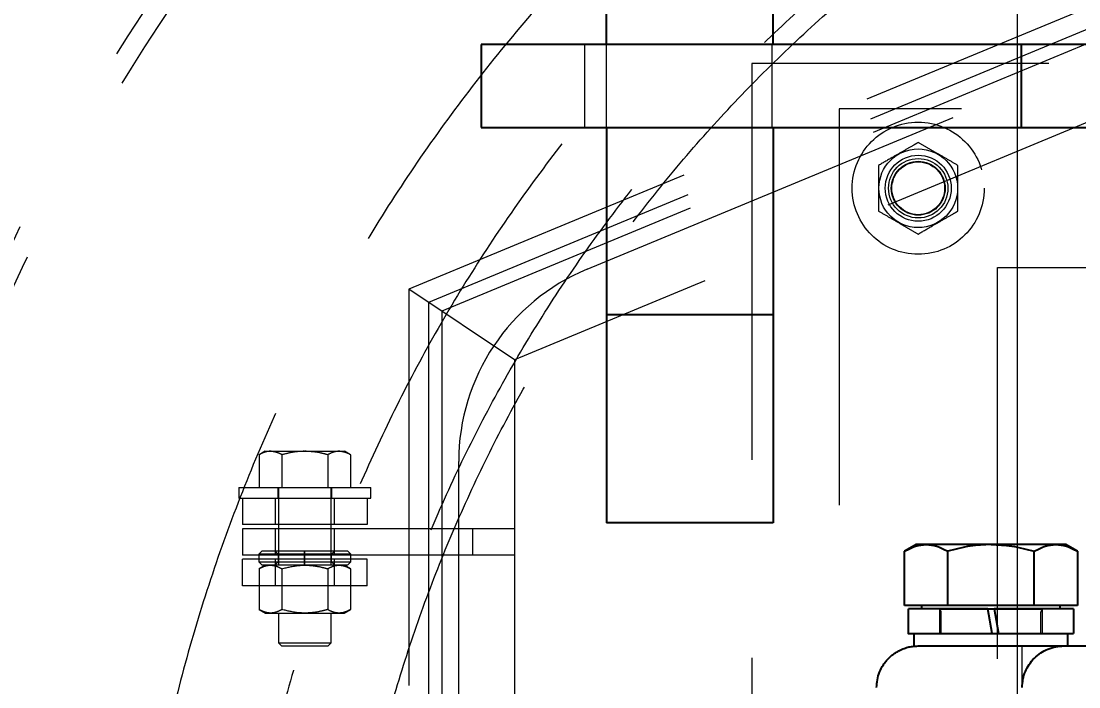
# Model space of a CAD drawing. Header units: millimetres. Extents: x 1293 to 41893, y 1011 to 26911.
# Drawn here: x 11189.9 to 11359.4, y 6824.9 to 6931.6 of the extents above; entities that cross this region are included whole.
import ezdxf

# ---------------------------------------------------------------- set-up
doc = ezdxf.new("R2010")
doc.units = ezdxf.units.MM
doc.header["$LTSCALE"] = 50
doc.linetypes.add('CENTER', pattern=[10.16, 6.35, -1.27, 1.27, -1.27])
doc.linetypes.add('HIDDEN', pattern=[1.905, 1.27, -0.635])
doc.layers.add('CAPA_1', color=7, linetype='Continuous')
doc.layers.add('MAQUINAS', color=11, linetype='Continuous')
doc.styles.add('SLDTEXTSTYLE0', font='TXT', dxfattribs={"width": 0.75})
doc.dimstyles.new('SLDDIMSTYLE0', dxfattribs={"dimtxt": 100, "dimasz": 100, "dimexe": 0, "dimexo": 0.0625, "dimgap": 25, "dimtad": 2, "dimdec": 0, "dimlfac": 1.5, "dimrnd": 1e-09, "dimzin": 12, "dimdsep": 46, "dimtxsty": 'SLDTEXTSTYLE0', "dimsah": 1, "dimcen": 0.09, "dimadec": 0, "dimazin": 3, "dimtfac": 1, "dimtdec": 0, "dimtofl": 0, "dimtmove": 0, "dimatfit": 3, "dimfxl": 1, "dimfrac": 2, "dimtolj": 1, "dimtzin": 12, "dimarcsym": 0})

# ---------------------------------------------------------------- blocks, each defined once
blk = doc.blocks.new('_D_15')
at = {"layer": 'CAPA_1', "transparency": 16777216}
for p, q in [((6530.12, 8742.38), (6530.12, 9415.65)), ((16745.16, 6492), (16745.16, 9415.65)), ((6530.12, 9365.65), (16745.16, 9365.65))]:
    blk.add_line(p, q, dxfattribs=at)
for points in [[(6530.12, 9365.65), (6630.12, 9350.26), (6630.12, 9381.03)], [(16745.16, 9365.65), (16645.16, 9381.03), (16645.16, 9350.26)]]:
    blk.add_solid(points, dxfattribs=at)
at = {"layer": 'CAPA_1', "transparency": 16777216, "insert": (11452.92, 9494.55), "char_height": 100, "attachment_point": 1, "style": 'SLDTEXTSTYLE0'}
blk.add_mtext('15323', dxfattribs=at)

msp = doc.modelspace()

# ---------------------------------------------------------------- linework, layer by layer
at = {"color": 7, "linetype": 'CENTER', "lineweight": 18}
msp.add_line((11349.534742, 9150.3526874), (11349.534742, 4104.1632693), dxfattribs=at)
at = {"color": 1, "linetype": 'HIDDEN', "lineweight": 18}
for p, q in [((11472.0808548, 6979.7855382), (11252.0054871, 6888.6273361)), ((11472.7124016, 6976.6105382), (11255.1804871, 6886.5058689)), ((11473.1334327, 6974.4938715), (11257.2971537, 6885.0915575)), ((11280.582706, 6891.8052702), (11473.6721537, 6971.7855382)), ((11475.4491042, 6962.8522048), (11268.9388204, 6877.3128445)), ((11307.0054871, 6924.7855382), (11307.0054871, 6464.7855382)), ((11640.3388204, 6924.7855382), (11307.0054871, 6924.7855382)), ((11320.9721537, 6917.4855382), (11320.9721537, 6734.1522048)), ((11626.3721537, 6917.4855382), (11320.9721537, 6917.4855382)), ((11346.3721537, 6734.1522048), (11346.3721537, 6892.0855382)), ((11346.3721537, 6892.0855382), (11600.9721537, 6892.0855382)), ((11268.9388204, 6877.3128445), (11252.0054871, 6888.6273361)), ((11252.0054871, 6888.6273361), (11252.0054871, 6481.4522048)), ((11255.1804871, 6886.5058689), (11255.1804871, 6481.4522048)), ((11257.2971537, 6885.0915575), (11257.2971537, 6481.4522048)), ((11268.9388204, 6877.3128445), (11268.9388204, 6709.6849557)), ((11228.9886053, 6862.6505515), (11228.006472, 6862.0835166)), ((11228.006472, 6862.0835166), (11228.006472, 6856.8288715)), ((11228.9886053, 6862.6505515), (11241.6890355, 6862.6505515)), ((11231.6726462, 6862.0835166), (11231.6726462, 6856.8288715)), ((11239.0049946, 6862.0835166), (11239.0049946, 6856.8288715)), ((11242.6711688, 6862.0835166), (11241.6890355, 6862.6505515)), ((11242.6711688, 6862.0835166), (11242.6711688, 6856.8288715)), ((11260.0054871, 6522.7855382), (11260.0054871, 6861.0092857)), ((11224.7554871, 6856.8288715), (11245.9221537, 6856.8288715)), ((11224.7554871, 6856.8288715), (11224.7554871, 6855.1355382)), ((11231.0208204, 6856.8288715), (11231.0208204, 6855.1355382)), ((11231.1054871, 6856.8288715), (11231.1054871, 6844.4167382)), ((11239.5721537, 6844.4167382), (11239.5721537, 6856.8288715)), ((11239.6568204, 6855.1355382), (11239.6568204, 6856.8288715)), ((11245.9221537, 6855.1355382), (11245.9221537, 6856.8288715)), ((11224.7554871, 6855.1355382), (11245.9221537, 6855.1355382)), ((11225.3388204, 6855.1355382), (11225.3388204, 6850.9022048)), ((11230.5763204, 6855.1355382), (11230.5763204, 6850.9022048)), ((11240.1013204, 6850.9022048), (11240.1013204, 6855.1355382)), ((11245.3388204, 6855.1355382), (11245.3388204, 6850.9022048)), ((11245.3388204, 6850.9022048), (11225.3388204, 6850.9022048)), ((11268.9388204, 6850.2355382), (11225.3388204, 6850.2355382)), ((11225.3388204, 6850.2355382), (11225.3388204, 6846.0022048)), ((11230.5763204, 6850.2355382), (11230.5763204, 6846.0022048)), ((11240.1013204, 6846.0022048), (11240.1013204, 6850.2355382)), ((11262.2721537, 6846.0022048), (11262.2721537, 6850.2355382)), ((11228.5019871, 6846.6688715), (11227.9728204, 6846.1397048)), ((11228.5019871, 6846.6688715), (11235.3010537, 6846.6688715)), ((11230.5424537, 6846.6688715), (11231.0716204, 6846.1397048)), ((11235.2849871, 6846.6688715), (11235.2808204, 6846.1397048)), ((11235.3052204, 6846.1397048), (11235.3010537, 6846.6688715)), ((11235.3388204, 6846.6688715), (11242.1756537, 6846.6688715)), ((11235.3388204, 6844.4167382), (11235.3388204, 6846.6688715)), ((11239.6060204, 6846.1397048), (11240.1351871, 6846.6688715)), ((11242.7048204, 6846.1397048), (11242.1756537, 6846.6688715)), ((11268.9388204, 6846.0022048), (11225.3388204, 6846.0022048)), ((11245.3388204, 6845.3355382), (11225.3388204, 6845.3355382)), ((11225.3388204, 6841.1022048), (11225.3388204, 6845.3355382)), ((11235.2808204, 6846.1397048), (11227.9728204, 6846.1397048)), ((11227.9728204, 6846.1397048), (11227.9728204, 6844.9459048)), ((11227.9728204, 6844.9459048), (11235.2808204, 6844.9459048)), ((11227.9728204, 6844.9459048), (11228.5019871, 6844.4167382)), ((11231.0716204, 6844.9459048), (11230.5424537, 6844.4167382)), ((11230.5763204, 6845.3355382), (11230.5763204, 6841.1022048)), ((11231.0716204, 6846.1397048), (11231.0716204, 6844.9459048)), ((11235.2808204, 6844.9459048), (11235.2808204, 6846.1397048)), ((11235.2808204, 6844.9459048), (11235.2849871, 6844.4167382)), ((11235.3010537, 6844.4167382), (11235.3052204, 6844.9459048)), ((11235.3052204, 6846.1397048), (11235.3052204, 6844.9459048)), ((11242.7048204, 6846.1397048), (11235.3388204, 6846.1397048)), ((11235.3388204, 6844.9459048), (11242.7048204, 6844.9459048)), ((11239.6060204, 6844.9459048), (11239.6060204, 6846.1397048)), ((11240.1351871, 6844.4167382), (11239.6060204, 6844.9459048)), ((11240.1013204, 6841.1022048), (11240.1013204, 6845.3355382)), ((11242.1756537, 6844.4167382), (11242.7048204, 6844.9459048)), ((11242.7048204, 6844.9459048), (11242.7048204, 6846.1397048)), ((11245.3388204, 6841.1022048), (11245.3388204, 6845.3355382)), ((11229.0361417, 6844.4167382), (11228.0066871, 6843.8223822)), ((11228.0066871, 6843.8223822), (11228.0066871, 6837.2894941)), ((11242.1756537, 6844.4167382), (11228.5019871, 6844.4167382)), ((11231.6724311, 6843.822196), (11231.6724311, 6837.2896804)), ((11239.0052097, 6843.822196), (11239.0052097, 6837.2896804)), ((11242.6709537, 6843.8223822), (11241.6414991, 6844.4167382)), ((11242.6709537, 6843.8223822), (11242.6709537, 6837.2894941)), ((11245.3388204, 6841.1022048), (11225.3388204, 6841.1022048)), ((11228.0066871, 6837.2894941), (11229.0361417, 6836.6951382)), ((11229.0361417, 6836.6951382), (11241.6414991, 6836.6951382)), ((11231.1054871, 6836.6951382), (11231.1054871, 6831.9588848)), ((11239.5721537, 6831.9588848), (11239.5721537, 6836.6951382)), ((11241.6414991, 6836.6951382), (11242.6709537, 6837.2894941)), ((11231.1054871, 6831.9588848), (11239.5721537, 6831.9588848)), ((11231.1054871, 6831.9588848), (11231.6346537, 6831.4297182)), ((11239.0429871, 6831.4297182), (11231.6346537, 6831.4297182)), ((11239.0429871, 6831.4297182), (11239.5721537, 6831.9588848))]:
    msp.add_line(p, q, dxfattribs=at)
for radius in [10.5833333, 6.3026787, 5.2916667, 4.7625, 4.318, 4.2333333]:
    msp.add_circle((11333.6721537, 6904.7855382), radius, dxfattribs=at)
for centre, radius, start in [((11473.6721537, 6758.1188715), 316.8416667, 84.783170205), ((11473.6721537, 6758.1188715), 313.6666667, 84.783170205), ((11293.3388204, 6861.0092857), 33.3333333, 112.5)]:
    msp.add_arc(centre, radius, start, 180, dxfattribs=at)
for points, knots in [([(11333.6727126, 6912.1179941), (11333.4073987, 6911.9648331), (11332.6245116, 6911.512886), (11331.2765045, 6910.7347051), (11329.3911208, 6909.646306), (11328.0887485, 6908.8944692), (11327.3221537, 6908.4519275)], [0, 0, 0, 0, 0.1280647744, 0.377893031, 0.6338190398, 1, 1, 1, 1]), ([(11340.0221537, 6908.4512822), (11339.471061, 6908.7695304), (11338.3569242, 6909.4129286), (11336.7061959, 6910.3662006), (11335.1282254, 6911.2774562), (11334.1608379, 6911.8361087), (11333.6727126, 6912.1179941)], [0, 0, 0, 0, 0.2646061211, 0.5349506065, 0.7653448938, 1, 1, 1, 1]), ([(11327.3221537, 6908.4519275), (11327.3221537, 6907.8155218), (11327.3221537, 6906.5289107), (11327.3221537, 6904.6226806), (11327.3221537, 6902.8005095), (11327.3221537, 6901.6834444), (11327.3221537, 6901.1197942)], [0, 0, 0, 0, 0.2646176718, 0.5349733347, 0.7653562273, 1, 1, 1, 1]), ([(11340.0221537, 6901.1191489), (11340.0221537, 6901.7555545), (11340.0221537, 6903.0421656), (11340.0221537, 6904.9483957), (11340.0221537, 6906.7705668), (11340.0221537, 6907.887632), (11340.0221537, 6908.4512822)], [0, 0, 0, 0, 0.2646176718, 0.5349733347, 0.7653562273, 1, 1, 1, 1]), ([(11327.3221537, 6901.1197942), (11327.8732465, 6900.8015459), (11328.9873833, 6900.1581478), (11330.6381115, 6899.2048757), (11332.2160821, 6898.2936201), (11333.1834695, 6897.7349677), (11333.6715949, 6897.4530822)], [0, 0, 0, 0, 0.2646061211, 0.5349506065, 0.7653448938, 1, 1, 1, 1]), ([(11333.6715949, 6897.4530822), (11334.4381915, 6897.8956251), (11335.7271432, 6898.6397143), (11337.6118992, 6899.7277511), (11338.9606769, 6900.5063769), (11339.7568441, 6900.9659903), (11340.0221537, 6901.1191489)], [0, 0, 0, 0, 0.3661794341, 0.6156922034, 0.8719357593, 1, 1, 1, 1]), ([(11229.8134266, 6862.6505515), (11229.6083083, 6862.6358419), (11228.9963658, 6862.5919577), (11228.4017664, 6862.2865524), (11228.006472, 6862.0835166)], [0, 0, 0, 0, 0.3351922062, 1, 1, 1, 1]), ([(11231.6726462, 6862.0835166), (11231.5583967, 6862.1477384), (11230.9701247, 6862.4784173), (11230.3585174, 6862.5737409), (11229.8656916, 6862.6505515)], [0, 0, 0, 0, 0.19421196006, 1, 1, 1, 1]), ([(11235.2865554, 6862.6505515), (11234.6626548, 6862.6181562), (11233.4381667, 6862.5545761), (11232.2536356, 6862.2385307), (11231.6726462, 6862.0835166)], [0, 0, 0, 0, 0.5095195514, 1, 1, 1, 1]), ([(11239.0049946, 6862.0835166), (11238.5803207, 6862.1996737), (11237.3993426, 6862.5226959), (11236.1750978, 6862.6006374), (11235.3910854, 6862.6505515)], [0, 0, 0, 0, 0.3595950484, 1, 1, 1, 1]), ([(11240.8119492, 6862.6505515), (11240.6068309, 6862.6358419), (11239.9948885, 6862.5919577), (11239.400289, 6862.2865524), (11239.0049946, 6862.0835166)], [0, 0, 0, 0, 0.3351922062, 1, 1, 1, 1]), ([(11242.6711688, 6862.0835166), (11242.5569194, 6862.1477384), (11241.9686474, 6862.4784173), (11241.3570401, 6862.5737409), (11240.8642142, 6862.6505515)], [0, 0, 0, 0, 0.1942119601, 1, 1, 1, 1]), ([(11228.0066871, 6843.8223822), (11228.3248513, 6843.9861748), (11228.9680796, 6844.3173119), (11229.9211, 6844.4383954), (11230.832115, 6844.2605189), (11231.39062, 6843.9691933), (11231.6724311, 6843.822196)], [0, 0, 0, 0, 0.2646061211, 0.5349506065, 0.7653448938, 1, 1, 1, 1]), ([(11231.6724311, 6843.822196), (11232.5575947, 6844.0396485), (11234.0459042, 6844.4052721), (11236.2221692, 6844.4035385), (11237.7795578, 6844.1564522), (11238.6988656, 6843.9057412), (11239.0052097, 6843.822196)], [0, 0, 0, 0, 0.3661794341, 0.6156922034, 0.8719357593, 1, 1, 1, 1]), ([(11239.0052097, 6843.822196), (11239.3233845, 6843.9860205), (11239.9666335, 6844.3172219), (11240.9196646, 6844.4384044), (11241.83067, 6844.2606193), (11242.3891534, 6843.9693508), (11242.6709537, 6843.8223822)], [0, 0, 0, 0, 0.2646176718, 0.5349733347, 0.7653562273, 1, 1, 1, 1]), ([(11231.6724311, 6837.2896804), (11231.3542563, 6837.1258559), (11230.7110073, 6836.7946544), (11229.7579762, 6836.6734719), (11228.8469708, 6836.8512571), (11228.2884874, 6837.1425255), (11228.0066871, 6837.2894941)], [0, 0, 0, 0, 0.2646176718, 0.5349733347, 0.7653562273, 1, 1, 1, 1]), ([(11239.0052097, 6837.2896804), (11238.6988606, 6837.2061329), (11237.794887, 6836.9596014), (11236.2383881, 6836.7098237), (11234.0613984, 6836.7028411), (11232.5575925, 6837.0722444), (11231.6724311, 6837.2896804)], [0, 0, 0, 0, 0.12806477444, 0.37789303104, 0.63381903979, 1, 1, 1, 1]), ([(11242.6709537, 6837.2894941), (11242.3527895, 6837.1257016), (11241.7095612, 6836.7945645), (11240.7565408, 6836.673481), (11239.8455258, 6836.8513575), (11239.2870207, 6837.142683), (11239.0052097, 6837.2896804)], [0, 0, 0, 0, 0.2646061211, 0.5349506065, 0.7653448938, 1, 1, 1, 1])]:
    msp.add_open_spline(points, degree=3, knots=knots, dxfattribs=at)
at = {"layer": 'MAQUINAS', "linetype": 'Continuous', "lineweight": 25}
for p, q in [((11283.7268163, 6927.8435736), (11283.7268163, 7015.1769069)), ((11310.3935066, 6927.8435736), (11310.3935066, 7015.1769069)), ((11461.9173967, 6927.8435736), (11263.5845001, 6927.8435736)), ((11263.5845001, 6927.8435736), (11263.5845001, 6914.5102403)), ((11350.2511668, 6914.5102403), (11350.2511668, 6927.8435736)), ((11263.5845001, 6914.5102403), (11455.714787, 6914.5102403)), ((11283.7268163, 6914.5102403), (11283.7268163, 6851.1769069)), ((11310.3935066, 6914.5102403), (11310.3935066, 6851.1769069)), ((11310.3935066, 6884.5102403), (11283.7268163, 6884.5102403)), ((11310.3935066, 6851.1769069), (11283.7268163, 6851.1769069)), ((11333.3388204, 6847.7056048), (11331.4790799, 6846.6318832)), ((11331.4824139, 6837.9456048), (11331.4824139, 6846.6338081)), ((11338.4106172, 6837.9456048), (11338.4106172, 6846.6338081)), ((11352.2670236, 6837.9456048), (11352.2670236, 6846.6338081)), ((11359.1985609, 6846.6318832), (11357.3388204, 6847.7056048)), ((11359.1952269, 6846.6338081), (11359.1952269, 6837.9456048)), ((11359.1952269, 6837.9456048), (11331.4824139, 6837.9456048)), ((11332.0754871, 6837.4122048), (11332.0754871, 6833.4522048)), ((11334.2721537, 6837.4122048), (11334.2721537, 6837.9456048)), ((11345.5420752, 6833.4522048), (11344.8438204, 6837.4122048)), ((11344.8438204, 6837.4122048), (11345.8338204, 6837.4122048)), ((11345.8338204, 6837.4122048), (11346.5320752, 6833.4522048)), ((11356.4054871, 6837.4122048), (11356.4054871, 6837.9456048)), ((11358.6021537, 6833.4522048), (11358.6021537, 6837.4122048)), ((11333.0054871, 6831.4522048), (11333.0054871, 6833.4522048)), ((11345.5420752, 6833.4522048), (11346.5320752, 6833.4522048)), ((11357.6721537, 6831.4522048), (11357.6721537, 6833.4522048)), ((11333.6721537, 6831.4522048), (11346.3388204, 6831.4522048)), ((11357.0054871, 6831.4522048), (11372.842264, 6831.4522048))]:
    msp.add_line(p, q, dxfattribs=at)
at = {"layer": 'MAQUINAS', "linetype": 'HIDDEN', "lineweight": 18}
for p, q in [((11280.2511668, 6914.5102403), (11280.2511668, 6927.8435736)), ((11283.7268163, 6914.5102403), (11283.7268163, 6927.8435736)), ((11310.2511668, 6914.5102403), (11310.2511668, 6927.8435736)), ((11337.0688204, 6837.3426603), (11337.0688204, 6833.4522048)), ((11337.3388204, 6833.4522048), (11337.3388204, 6836.8788715)), ((11353.3388204, 6833.4522048), (11353.3388204, 6836.8788715)), ((11353.6088204, 6833.4522048), (11353.6088204, 6837.3426603)), ((11350.3388204, 6825.0188715), (11350.3388204, 6831.4522048))]:
    msp.add_line(p, q, dxfattribs=at)
for centre, start, end in [((11336.8054871, 6836.8788715), 0, 60.412642347), ((11353.8721537, 6836.8788715), 119.587357653, 180)]:
    msp.add_arc(centre, 0.5333333, start, end, dxfattribs=at)
for points in [[(11697.8579799, 6903.1351303), (11695.0782724, 6907.2834672), (11689.5188572, 6915.5801408), (11680.3115972, 6927.4074614), (11670.5048164, 6938.7348965), (11660.0651574, 6949.485269), (11649.0426731, 6959.635884), (11637.467434, 6969.1518217), (11625.3770953, 6978.0039406), (11612.8093669, 6986.1641744), (11599.80388, 6993.6069054), (11586.4015311, 7000.3087008), (11572.6444952, 7006.2484782), (11558.5760553, 7011.4075478), (11544.2404764, 7015.7696776), (11529.6828634, 7019.3211426), (11514.9490201, 7022.0507687), (11500.0853044, 7023.9499673), (11485.1384832, 7025.012763), (11470.1555847, 7025.2358118), (11455.1837506, 7024.6184118), (11440.2700878, 7023.1625057), (11425.4615204, 7020.8726743), (11410.8046414, 7017.7561222), (11396.3455668, 7013.8226552), (11382.1297903, 7009.0846495), (11368.20204, 7003.5570127), (11354.6061377, 6997.2571367), (11341.384861, 6990.2048432), (11328.5798092, 6982.4223213), (11316.2312715, 6973.9340579), (11304.3781012, 6964.76676), (11293.0575925, 6954.9492714), (11282.3053641, 6944.5124815), (11272.1552463, 6933.4892284), (11262.6391754, 6921.9141953), (11253.7870922, 6909.8238014), (11245.6268488, 6897.2560878), (11238.1841203, 6884.250597), (11231.4823243, 6870.8482491), (11225.5425471, 6857.0912129), (11220.3834774, 6843.0227731), (11216.0213476, 6828.6871941), (11212.4698826, 6814.1295812), (11209.7402565, 6799.3957378), (11207.8410579, 6784.5320222), (11206.7782622, 6769.5852009), (11206.5552137, 6754.6023026), (11207.1726126, 6739.6304678), (11208.6285226, 6724.7168076), (11210.9183393, 6709.9082306), (11214.0349466, 6695.2513873), (11217.9682076, 6680.7921795), (11222.706982, 6666.5769003), (11228.2317497, 6652.647294), (11234.5423336, 6639.0583181), (11241.5546649, 6625.8111917), (11246.84244, 6617.3388057), (11249.4863275, 6613.1026127)], [(11277.7544529, 6631.3880585), (11275.4439395, 6635.0900999), (11270.8229126, 6642.4941825), (11264.6947828, 6654.0709472), (11259.1799155, 6665.9464567), (11254.3517789, 6678.1196458), (11250.2105279, 6690.5424865), (11246.7732212, 6703.1784983), (11244.0495943, 6715.9872253), (11242.0485061, 6728.9285535), (11240.7761752, 6741.9617147), (11240.2366256, 6755.0457151), (11240.4315494, 6768.1393841), (11241.3603347, 6781.201525), (11243.0200588, 6794.1910393), (11245.4054998, 6807.0670573), (11248.5091522, 6819.7890661), (11252.3212506, 6832.3170377), (11256.8298009, 6844.6115543), (11262.0206174, 6856.6339331), (11267.877368, 6868.3463469), (11274.3816251, 6879.7119444), (11281.512924, 6890.6949651), (11289.2488268, 6901.2608523), (11297.5649937, 6911.3763619), (11306.4352589, 6921.0096668), (11315.8317132, 6930.1304569), (11325.7247919, 6938.710035), (11336.0833678, 6946.7214064), (11346.8748489, 6954.1393645), (11358.0652812, 6960.9405696), (11369.6194555, 6967.1036226), (11381.5010181, 6972.6091322), (11393.6725852, 6977.4397762), (11406.0958606, 6981.5803554), (11418.7317559, 6985.0178421), (11431.5405141, 6987.7414207), (11444.481834, 6989.7425219), (11457.5149974, 6991.0148493), (11470.5989972, 6991.5543998), (11483.6926664, 6991.3594758), (11496.7548072, 6990.4306906), (11509.7443216, 6988.7709664), (11522.6203395, 6986.3855254), (11535.3423483, 6983.2818731), (11547.8703199, 6979.4697746), (11560.1648366, 6974.9612244), (11572.1872151, 6969.7704077), (11583.8996299, 6963.9136577), (11595.2652239, 6957.4093984), (11606.2482575, 6950.2781079), (11616.8140965, 6942.5421738), (11626.9297861, 6934.2261234), (11636.5624191, 6925.3554236), (11645.6857166, 6915.9605912), (11654.255937, 6906.0614594), (11662.3022317, 6895.7254739), (11667.1606469, 6888.4749476), (11669.5898545, 6884.8496845)], [(11249.4863275, 6613.1026127), (11252.2660351, 6608.9542759), (11257.8254502, 6600.6576022), (11267.0327103, 6588.8302816), (11276.839491, 6577.5028465), (11287.27915, 6566.752474), (11298.3016344, 6556.601859), (11309.8768735, 6547.0859213), (11321.9672121, 6538.2338025), (11334.5349406, 6530.0735686), (11347.5404274, 6522.6308376), (11360.9427764, 6515.9290422), (11374.6998123, 6509.9892648), (11388.7682522, 6504.8301952), (11403.1038311, 6500.4680654), (11417.661444, 6496.9166004), (11432.3952874, 6494.1869743), (11447.2590031, 6492.2877757), (11462.2058243, 6491.22498), (11477.1887228, 6491.0019312), (11492.1605569, 6491.6193312), (11507.0742196, 6493.0752373), (11521.8827871, 6495.3650687), (11536.5396661, 6498.4816208), (11550.9987406, 6502.4150878), (11565.2145171, 6507.1530935), (11579.1422675, 6512.6807303), (11592.7381698, 6518.9806064), (11605.9594464, 6526.0328999), (11618.7644983, 6533.8154217), (11631.1130359, 6542.3036852), (11642.9662063, 6551.470983), (11654.286715, 6561.2884716), (11665.0389434, 6571.7252615), (11675.1890611, 6582.7485146), (11684.7051321, 6594.3235477), (11693.5572152, 6606.4139416), (11701.7174586, 6618.9816552), (11709.1601871, 6631.987146), (11715.8619831, 6645.3894939), (11721.8017604, 6659.1465301), (11726.96083, 6673.21497), (11731.3229598, 6687.5505489), (11734.8744249, 6702.1081618), (11737.6040509, 6716.8420052), (11739.5032496, 6731.7057208), (11740.5660453, 6746.6525421), (11740.7890938, 6761.6354404), (11740.1716949, 6776.6072752), (11738.7157848, 6791.5209354), (11736.4259682, 6806.3295124), (11733.3093609, 6820.9863557), (11729.3760999, 6835.4455635), (11724.6373254, 6849.6608427), (11719.1125578, 6863.590449), (11712.8019739, 6877.1794249), (11705.7896425, 6890.4265513), (11700.5018675, 6898.8989373), (11697.8579799, 6903.1351303)], [(11334.9465156, 6847.7056048), (11334.4810876, 6847.7056048), (11333.5502317, 6847.7056048), (11333.4092908, 6847.7056048), (11333.3388204, 6847.7056048)]]:
    msp.add_open_spline(points, degree=3, dxfattribs=at)
for points, knots in [([(11683.583976, 6893.9018854), (11680.9812536, 6897.7860959), (11675.7758087, 6905.5545169), (11667.1547787, 6916.6287871), (11657.9723997, 6927.2349998), (11648.1974381, 6937.3008916), (11637.8767599, 6946.8052128), (11627.038521, 6955.7152668), (11615.7179792, 6964.0037676), (11603.9504432, 6971.644436), (11591.7730211, 6978.6132853), (11579.2240052, 6984.8883746), (11566.3428854, 6990.4499639), (11553.1701889, 6995.2805534), (11539.7473622, 6999.3649446), (11526.1166385, 7002.6902864), (11512.320905, 7005.2461161), (11498.4035682, 7007.024392), (11484.4084173, 7008.019519), (11470.3794861, 7008.2283661), (11456.3609148, 7007.6502763), (11442.3968111, 7006.2870683), (11428.5311112, 7004.1430314), (11414.8074418, 7001.2249115), (11401.2689825, 6997.54189), (11387.9583303, 6993.1055551), (11374.9173656, 6987.9298651), (11362.1871199, 6982.0311048), (11349.8076475, 6975.4278337), (11337.8178985, 6968.1408283), (11326.2555974, 6960.193016), (11315.1571232, 6951.6094038), (11304.557396, 6942.4169987), (11294.4897664, 6932.6447236), (11284.9859109, 6922.3233255), (11276.0757321, 6911.4852795), (11267.7872646, 6900.1646861), (11260.1465877, 6888.3971639), (11253.1777391, 6876.219738), (11246.9026555, 6863.6707232), (11241.3410427, 6850.7896031), (11236.5105416, 6837.6169066), (11232.4258202, 6824.1940801), (11229.1017109, 6810.5633559), (11226.5412815, 6796.7676239), (11224.7801719, 6782.8502818), (11223.7767982, 6769.5926864), (11223.7424955, 6760.9809811), (11223.7268163, 6757.0447182)], [0, 0, 0, 0, 0.0218141038, 0.0436282076, 0.0654423113, 0.0872564151, 0.1090705189, 0.1308846227, 0.1526987264, 0.1745128302, 0.196326934, 0.2181410378, 0.2399551415, 0.2617692453, 0.2835833491, 0.3053974529, 0.3272115567, 0.3490256604, 0.3708397642, 0.392653868, 0.4144679718, 0.4362820755, 0.4580961793, 0.4799102831, 0.5017243869, 0.5235384906, 0.5453525944, 0.5671666982, 0.588980802, 0.6107949058, 0.6326090095, 0.6544231133, 0.6762372171, 0.6980513209, 0.7198654246, 0.7416795284, 0.7634936322, 0.785307736, 0.8071218397, 0.8289359435, 0.8507500473, 0.8725641511, 0.8943782549, 0.9161923586, 0.9380064624, 0.9598205662, 0.98163467, 1, 1, 1, 1]), ([(11237.0601497, 6757.297839), (11237.0750901, 6760.958857), (11237.1080932, 6769.0459472), (11238.0548123, 6781.5312608), (11239.7214872, 6794.7063604), (11242.1454966, 6807.7663159), (11245.2922836, 6820.6700692), (11249.159163, 6833.3770114), (11253.7320347, 6845.8471641), (11258.9970289, 6858.0412911), (11264.9374412, 6869.9210252), (11271.5346179, 6881.4489882), (11278.7677919, 6892.5889096), (11286.6142083, 6903.3057367), (11295.0491756, 6913.5657585), (11304.0461662, 6923.3366637), (11313.576828, 6932.5878191), (11323.6113394, 6941.289708), (11334.1175105, 6949.4164775), (11345.0645905, 6956.9368614), (11356.4095309, 6963.8484565), (11368.1487509, 6970.0501785), (11376.8496659, 6974.240862), (11381.7083779, 6976.1478619), (11382.4476475, 6976.4380184)], [0, 0, 0, 0, 0.03937562544, 0.08697969608, 0.13458376672, 0.18218783736, 0.229791908, 0.27739597863, 0.32500004927, 0.37260411991, 0.42020819055, 0.46781226119, 0.51541633183, 0.56302040246, 0.6106244731, 0.65822854374, 0.70583261438, 0.75343668502, 0.80104075566, 0.8486448263, 0.89624889693, 0.94385296757, 0.99145703821, 1, 1, 1, 1]), ([(11672.3886788, 6886.6601247), (11674.7321996, 6882.905197), (11679.4192412, 6875.3953417), (11685.6349157, 6863.6531947), (11691.2285668, 6851.608035), (11696.1256767, 6839.2609433), (11700.3260885, 6826.6606334), (11703.8124996, 6813.8441072), (11706.5750354, 6800.8523984), (11708.6047106, 6787.726194), (11709.8952177, 6774.5068448), (11710.4424751, 6761.2359301), (11710.2447667, 6747.9552087), (11709.3027131, 6734.7064658), (11707.6192786, 6721.531387), (11705.1997598, 6708.471426), (11702.0517696, 6695.5676742), (11698.1852126, 6682.8607316), (11693.6122545, 6670.3905789), (11688.3472834, 6658.1964519), (11682.406865, 6646.3167178), (11675.8096899, 6634.7887547), (11668.5765154, 6623.6488337), (11660.7300996, 6612.9320052), (11652.2951303, 6602.6719884), (11643.2981471, 6592.9010649), (11633.7674577, 6583.6499777), (11623.7330493, 6574.9478343), (11613.2264937, 6566.8220147), (11602.2808486, 6559.2980858), (11590.930553, 6552.3997206), (11579.211319, 6546.148624), (11567.1600198, 6540.5644642), (11554.8145732, 6535.6648111), (11542.2138225, 6531.4650807), (11529.3974144, 6527.978487), (11516.405674, 6525.2160001), (11503.2794781, 6523.1863118), (11490.0601266, 6521.8958083), (11476.7892125, 6521.3485499), (11463.5084909, 6521.5462585), (11450.259748, 6522.4883121), (11437.0846692, 6524.1717467), (11424.0247082, 6526.5912654), (11411.1209564, 6529.7392556), (11398.4140138, 6533.6058126), (11385.9438611, 6538.1787707), (11373.7497342, 6543.4437418), (11361.8700001, 6549.3841603), (11350.3420369, 6555.9813353), (11339.202116, 6563.2145099), (11328.4852875, 6571.0609256), (11318.2252706, 6579.4958949), (11308.4543471, 6588.4928782), (11299.20326, 6598.0235675), (11290.5011165, 6608.057976), (11282.3752968, 6618.5645315), (11274.8513683, 6629.5101766), (11267.9530018, 6640.8604722), (11261.7019101, 6652.5797063), (11256.1177321, 6664.6310051), (11251.2181468, 6676.9764531), (11247.0181634, 6689.5771988), (11243.5325139, 6702.3936253), (11240.7665031, 6715.3852974), (11238.7499663, 6728.5117483), (11237.4382649, 6741.4550011), (11237.1834506, 6750.0272009), (11237.0601497, 6754.1751621)], [0, 0, 0, 0, 0.0151658644, 0.0303317289, 0.0454975933, 0.0606634577, 0.0758293222, 0.0909951866, 0.106161051, 0.1213269155, 0.1364927799, 0.1516586443, 0.1668245088, 0.1819903732, 0.1971562376, 0.2123221021, 0.2274879665, 0.2426538309, 0.2578196954, 0.2729855598, 0.2881514242, 0.3033172886, 0.3184831531, 0.3336490175, 0.3488148819, 0.3639807464, 0.3791466108, 0.3943124752, 0.4094783397, 0.4246442041, 0.4398100685, 0.454975933, 0.4701417974, 0.4853076618, 0.5004735263, 0.5156393907, 0.5308052551, 0.5459711196, 0.561136984, 0.5763028484, 0.5914687129, 0.6066345773, 0.6218004417, 0.6369663062, 0.6521321706, 0.667298035, 0.6824638995, 0.6976297639, 0.7127956283, 0.7279614928, 0.7431273572, 0.7582932216, 0.7734590861, 0.7886249505, 0.8037908149, 0.8189566794, 0.8341225438, 0.8492884082, 0.8644542726, 0.8796201371, 0.8947860015, 0.9099518659, 0.9251177304, 0.9402835948, 0.9554494592, 0.9706153237, 0.9857811881, 1, 1, 1, 1]), ([(11337.0880707, 6837.3426603), (11337.1017841, 6837.3426603), (11337.1315833, 6837.3426603), (11337.5466349, 6837.3426603), (11338.2405434, 6837.3426603), (11339.2052352, 6837.3426603), (11340.3944621, 6837.3426603), (11341.7674798, 6837.3426603), (11343.2711356, 6837.3426603), (11344.3277672, 6837.3426603), (11344.856083, 6837.3426603)], [0, 0, 0, 0, 0.1085655486, 0.2359133273, 0.3632611061, 0.4906088849, 0.6179566637, 0.7453044424, 0.8726522212, 1, 1, 1, 1]), ([(11345.612743, 6837.3426603), (11345.5173331, 6837.3426603), (11345.3428545, 6837.3426603), (11345.168451, 6837.3426603), (11345.0894163, 6837.3426603)], [0, 0, 0, 0, 0.5468285873, 1, 1, 1, 1]), ([(11345.846083, 6837.3426603), (11346.3742166, 6837.3426603), (11347.4304839, 6837.3426603), (11348.9324621, 6837.3426603), (11350.3030477, 6837.3426603), (11351.4890708, 6837.3426603), (11352.4500199, 6837.3426603), (11353.1394353, 6837.3426603), (11353.5486574, 6837.3426603), (11353.5756438, 6837.3426603), (11353.5879405, 6837.3426603)], [0, 0, 0, 0, 0.12759825473, 0.25519650946, 0.3827947642, 0.51039301893, 0.63799127366, 0.76558952839, 0.89318778313, 1, 1, 1, 1]), ([(11357.2388204, 6831.4522048), (11357.3280823, 6831.4522048), (11357.6240809, 6831.4522048), (11357.652385, 6831.4522048), (11357.6721537, 6831.4522048)], [0, 0, 0, 0, 0.3015619676, 1, 1, 1, 1])]:
    msp.add_open_spline(points, degree=3, knots=knots, dxfattribs=at)
at = {"layer": 'MAQUINAS', "linetype": 'Continuous', "lineweight": 25}
for points, knots in [([(11331.4824139, 6846.6338081), (11332.0774461, 6846.9487829), (11333.2136822, 6847.5502391), (11334.3874397, 6847.6554781), (11334.9465156, 6847.7056048)], [0, 0, 0, 0, 0.523687075, 1, 1, 1, 1]), ([(11334.9465156, 6847.7056048), (11335.5055914, 6847.6554781), (11336.6793489, 6847.5502391), (11337.815585, 6846.9487829), (11338.4106172, 6846.6338081)], [0, 0, 0, 0, 0.476312925, 1, 1, 1, 1]), ([(11345.3388204, 6847.7056048), (11344.2206687, 6847.6554781), (11341.8731536, 6847.5502391), (11339.6006815, 6846.9487829), (11338.4106172, 6846.6338081)], [0, 0, 0, 0, 0.476312925, 1, 1, 1, 1]), ([(11345.3388204, 6847.7056048), (11346.4569721, 6847.6554781), (11348.8044872, 6847.5502391), (11351.0769593, 6846.9487829), (11352.2670236, 6846.6338081)], [0, 0, 0, 0, 0.476312925, 1, 1, 1, 1]), ([(11352.2670236, 6846.6338081), (11352.8620558, 6846.9487829), (11353.9982919, 6847.5502391), (11355.1720494, 6847.6554781), (11355.7311252, 6847.7056048)], [0, 0, 0, 0, 0.523687075, 1, 1, 1, 1]), ([(11355.7311252, 6847.7056048), (11356.2902011, 6847.6554781), (11357.4639586, 6847.5502391), (11358.6001947, 6846.9487829), (11359.1952269, 6846.6338081)], [0, 0, 0, 0, 0.476312925, 1, 1, 1, 1]), ([(11344.8438204, 6837.4122048), (11343.9884519, 6837.4122048), (11342.2777149, 6837.4122048), (11339.8315101, 6837.4122048), (11337.5904009, 6837.4122048), (11335.6412654, 6837.4122048), (11334.0527143, 6837.4122048), (11332.8996937, 6837.4122048), (11332.1920417, 6837.4122048), (11332.1276636, 6837.4122048), (11332.0970973, 6837.4122048)], [0, 0, 0, 0, 0.12651792614, 0.25303585228, 0.37955377842, 0.50607170456, 0.6325896307, 0.75910755684, 0.88562548298, 1, 1, 1, 1]), ([(11358.5805435, 6837.4122048), (11358.5499772, 6837.4122048), (11358.4855991, 6837.4122048), (11357.7779471, 6837.4122048), (11356.6249265, 6837.4122048), (11355.0363754, 6837.4122048), (11353.0872399, 6837.4122048), (11350.8461307, 6837.4122048), (11348.3999259, 6837.4122048), (11346.6891889, 6837.4122048), (11345.8338204, 6837.4122048)], [0, 0, 0, 0, 0.11437451702, 0.24089244316, 0.3674103693, 0.49392829544, 0.62044622158, 0.74696414772, 0.87348207386, 1, 1, 1, 1]), ([(11332.1114679, 6833.4522048), (11332.1001007, 6833.4522048), (11332.0237903, 6833.4522048), (11332.3658332, 6833.4522048), (11333.155555, 6833.4522048), (11334.4476756, 6833.4522048), (11336.136334, 6833.4522048), (11338.1735864, 6833.4522048), (11340.4786847, 6833.4522048), (11342.9669303, 6833.4522048), (11344.6836936, 6833.4522048), (11345.5420752, 6833.4522048)], [0, 0, 0, 0, 0.0214107006, 0.143734363, 0.2660580254, 0.3883816879, 0.5107053503, 0.6330290127, 0.7553526751, 0.8776763376, 1, 1, 1, 1]), ([(11346.5320752, 6833.4522048), (11347.382014, 6833.4522048), (11349.0818914, 6833.4522048), (11351.4791596, 6833.4522048), (11353.6496317, 6833.4522048), (11355.5059156, 6833.4522048), (11356.9864483, 6833.4522048), (11358.009262, 6833.4522048), (11358.5570016, 6833.4522048), (11358.5477487, 6833.4522048), (11358.5441648, 6833.4522048)], [0, 0, 0, 0, 0.13102399863, 0.26204799727, 0.3930719959, 0.52409599454, 0.65511999317, 0.78614399181, 0.91716799044, 1, 1, 1, 1]), ([(11327.0054871, 6824.7855382), (11327.028369, 6825.2035966), (11327.0746126, 6826.0484794), (11327.4511654, 6827.2900112), (11327.9541779, 6828.2640179), (11328.4853659, 6828.9928611), (11328.9976212, 6829.5615373), (11329.628496, 6830.1113139), (11330.3857994, 6830.6094802), (11331.1823409, 6830.9907416), (11331.984511, 6831.2506559), (11332.808926, 6831.4187286), (11333.3707262, 6831.4405154), (11333.6721537, 6831.4522048)], [0, 0, 0, 0, 0.1129162268, 0.2282000667, 0.3508552081, 0.4153748179, 0.482092679, 0.5688311983, 0.6566228801, 0.7472116954, 0.8301715247, 0.9088804408, 1, 1, 1, 1])]:
    msp.add_open_spline(points, degree=3, knots=knots, dxfattribs=at)
for points in [[(11334.9465156, 6847.7056048), (11334.4810876, 6847.7056048), (11333.5502317, 6847.7056048), (11333.4092908, 6847.7056048), (11333.3388204, 6847.7056048)], [(11345.3388204, 6847.7056048), (11344.2909397, 6847.7056048), (11342.1951784, 6847.7056048), (11339.2784172, 6847.7056048), (11336.7240754, 6847.7056048), (11335.5390355, 6847.7056048), (11334.9465156, 6847.7056048)], [(11355.7311252, 6847.7056048), (11355.1386053, 6847.7056048), (11353.9535654, 6847.7056048), (11351.3992236, 6847.7056048), (11348.4824624, 6847.7056048), (11346.3867011, 6847.7056048), (11345.3388204, 6847.7056048)], [(11357.3388204, 6847.7056048), (11357.26835, 6847.7056048), (11357.1274091, 6847.7056048), (11356.1965532, 6847.7056048), (11355.7311252, 6847.7056048)], [(11346.3388204, 6831.4522048), (11347.0369484, 6831.4522048), (11348.4332045, 6831.4522048), (11350.4470648, 6831.4522048), (11352.3031985, 6831.4522048), (11353.9295585, 6831.4522048), (11355.2663237, 6831.4522048), (11356.2521241, 6831.4522048), (11356.8863923, 6831.4522048), (11356.9657888, 6831.4522048), (11357.0054871, 6831.4522048)], [(11350.3388204, 6824.7855382), (11350.3636318, 6825.2218682), (11350.4132546, 6826.0945282), (11350.8096722, 6827.3531909), (11351.4257975, 6828.5132745), (11352.2612757, 6829.5297495), (11353.2777508, 6830.3652278), (11354.4378343, 6830.981353), (11355.696497, 6831.3777706), (11356.5691571, 6831.4273934), (11357.0054871, 6831.4522048)]]:
    msp.add_open_spline(points, degree=3, dxfattribs=at)

# ---------------------------------------------------------------- dimensions: what is measured, and where the dimension line sits
at = {"layer": 'CAPA_1'}
dim = msp.add_linear_dim(base=(16745.1618891, 9365.6463094), p1=(6530.1246702, 8678.8772747), p2=(16745.1618891, 6428.5014528), dimstyle='SLDDIMSTYLE0', dxfattribs=at)
dim.commit()
dim.dimension.update_dxf_attribs({"geometry": '_D_15', "text_midpoint": (11637.6432797, 9365.6463094), "dimtype": 160})

doc.saveas('drawing.dxf')
